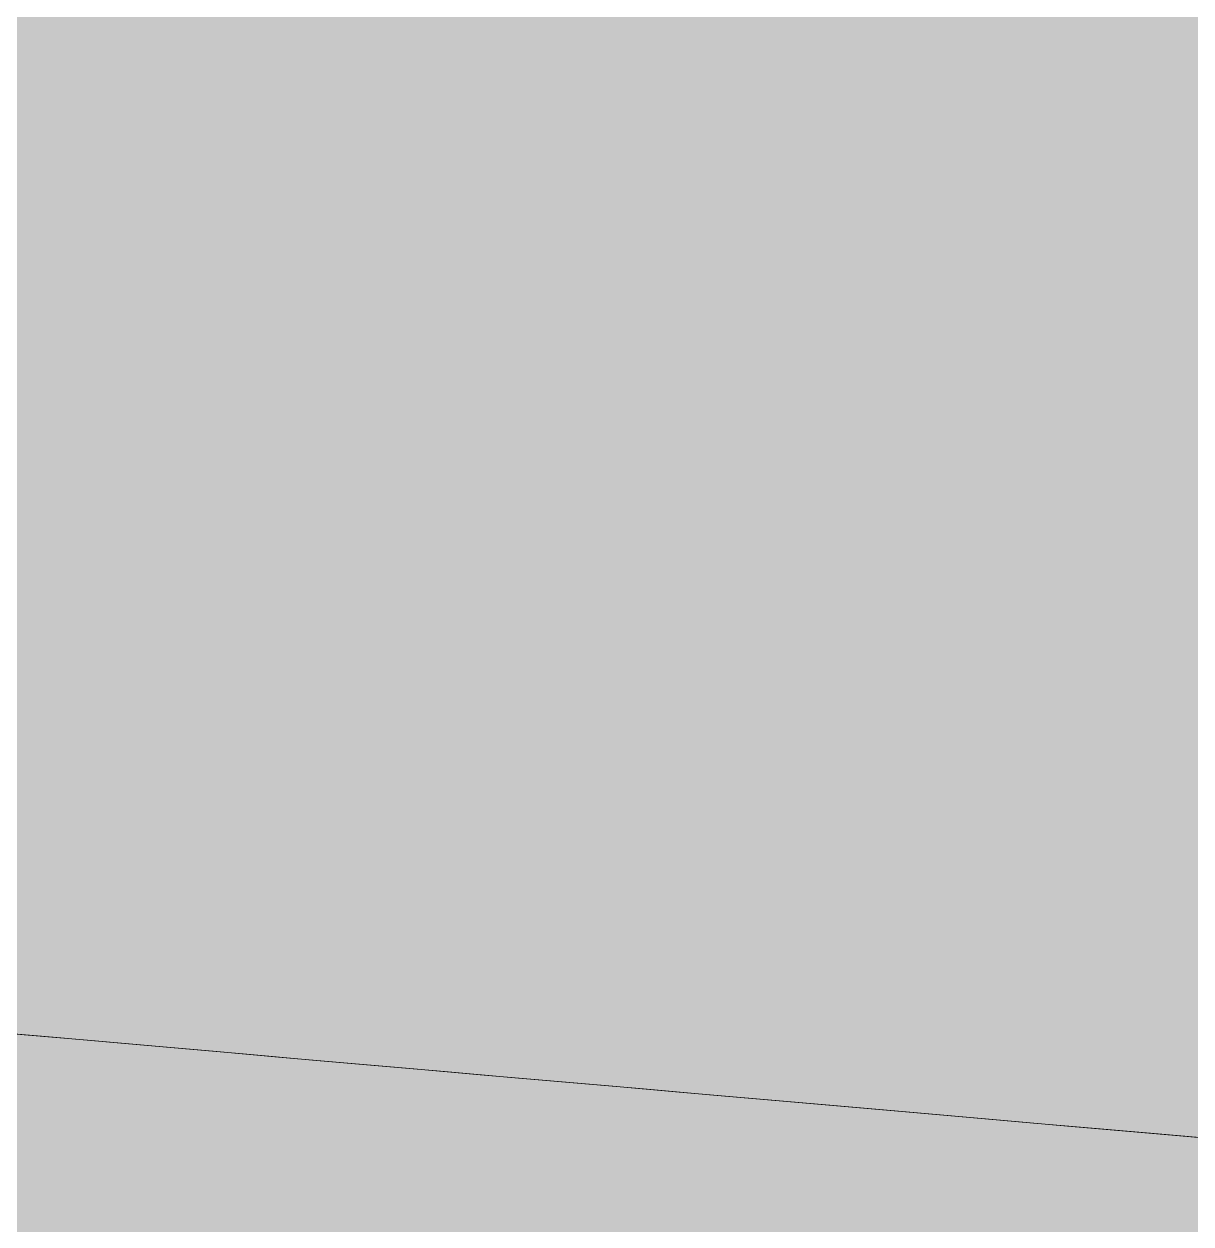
# Model space of a CAD drawing. Header units: millimetres. Extents: x 632 to 546626, y -3890 to 22200.
# Drawn here: x 389717.679 to 389721.179, y 16892.48 to 16896.079 of the extents above; entities that cross this region are included whole.
import ezdxf

# ---------------------------------------------------------------- set-up
doc = ezdxf.new("R2010")
doc.units = ezdxf.units.MM
doc.layers.add('A-270-M_ROOF', color=132, linetype='Continuous', lineweight=13)
doc.layers.add('A-770-ME_FFE_SA', color=91, linetype='Continuous', lineweight=13)

# ---------------------------------------------------------------- blocks, each defined once
blk = doc.blocks.new('Static Line_Sayfa_Metal Deck_Pan Mount - Up to 15 _ pitch - Max 2 Users-1845519-S6_501-SECTION A6')
at = {"layer": 'A-770-ME_FFE_SA', "lineweight": 5, "transparency": 33554432}
for points in [[(4567736.1194, 16883.1307), (4567740.3464, 16931.4452), (4567541.1074, 16948.8763), (4567536.8805, 16900.5619), (4567715.6604, 16884.9207)], [(4567736.1194, 16883.1307), (4567740.3464, 16931.4452), (4567541.1074, 16948.8763), (4567536.8805, 16900.5619), (4567715.6604, 16884.9207)], [(4567736.1194, 16883.1307), (4567740.3464, 16931.4452), (4567541.1074, 16948.8763), (4567536.8805, 16900.5619), (4567715.6604, 16884.9207)], [(4567736.1194, 16883.1307), (4567740.3464, 16931.4452), (4567541.1074, 16948.8763), (4567536.8805, 16900.5619), (4567715.6604, 16884.9207)], [(4567736.1194, 16883.1307), (4567740.3464, 16931.4452), (4567541.1074, 16948.8763), (4567536.8805, 16900.5619), (4567715.6604, 16884.9207)], [(4567736.1194, 16883.1307), (4567740.3464, 16931.4452), (4567541.1074, 16948.8763), (4567536.8805, 16900.5619), (4567715.6604, 16884.9207)], [(4567736.1194, 16883.1307), (4567740.3464, 16931.4452), (4567541.1074, 16948.8763), (4567536.8805, 16900.5619), (4567715.6604, 16884.9207)], [(4567736.1194, 16883.1307), (4567740.3464, 16931.4452), (4567541.1074, 16948.8763), (4567536.8805, 16900.5619), (4567715.6604, 16884.9207)], [(4567736.1194, 16883.1307), (4567740.3464, 16931.4452), (4567541.1075, 16948.8763), (4567536.8805, 16900.5619), (4567715.6604, 16884.9207)], [(4567736.1194, 16883.1307), (4567740.3464, 16931.4452), (4567541.1074, 16948.8763), (4567536.8805, 16900.5619), (4567715.6604, 16884.9207)], [(4567735.9451, 16881.1383), (4567740.1721, 16929.4528), (4567540.9331, 16946.8839), (4567536.7062, 16898.5695), (4567715.6604, 16882.913)], [(4567735.9451, 16881.1383), (4567740.1721, 16929.4528), (4567540.9331, 16946.8839), (4567536.7062, 16898.5695), (4567715.6604, 16882.913)], [(4567735.9451, 16881.1383), (4567740.1721, 16929.4528), (4567540.9331, 16946.8839), (4567536.7062, 16898.5695), (4567715.6604, 16882.913)], [(4567735.9451, 16881.1383), (4567740.1721, 16929.4528), (4567540.9331, 16946.8839), (4567536.7062, 16898.5695), (4567715.6604, 16882.913)], [(4567735.9451, 16881.1383), (4567740.1721, 16929.4528), (4567540.9331, 16946.8839), (4567536.7062, 16898.5695), (4567715.6604, 16882.913)], [(4567735.9451, 16881.1383), (4567740.1721, 16929.4528), (4567540.9331, 16946.8839), (4567536.7062, 16898.5695), (4567715.6604, 16882.913)], [(4567735.9451, 16881.1383), (4567740.1721, 16929.4528), (4567540.9331, 16946.8839), (4567536.7062, 16898.5695), (4567715.6604, 16882.913)], [(4567735.9451, 16881.1383), (4567740.1721, 16929.4528), (4567540.9331, 16946.8839), (4567536.7062, 16898.5695), (4567715.6604, 16882.913)], [(4567735.9451, 16881.1383), (4567740.1721, 16929.4528), (4567540.9331, 16946.8839), (4567536.7062, 16898.5695), (4567715.6604, 16882.913)], [(4567735.9451, 16881.1383), (4567740.1721, 16929.4528), (4567540.9331, 16946.8839), (4567536.7062, 16898.5695), (4567715.6604, 16882.913)]]:
    blk.add_hatch(color=256, dxfattribs=at).paths.add_polyline_path(points)
at = {"layer": 'A-770-ME_FFE_SA', "lineweight": 5}
for p, q in [((4567675.2328, 16893.0476), (4567675.0445, 16893.064)), ((4567675.1308, 16893.0565), (4567675.3202, 16893.0399)), ((4567675.1308, 16893.0565), (4567675.3202, 16893.0399)), ((4567675.1308, 16893.0565), (4567675.3202, 16893.0399)), ((4567675.1308, 16893.0565), (4567675.3202, 16893.0399)), ((4567675.1308, 16893.0565), (4567675.3202, 16893.0399)), ((4567675.1308, 16893.0565), (4567675.3202, 16893.0399)), ((4567675.1308, 16893.0565), (4567675.3202, 16893.0399)), ((4567675.1308, 16893.0565), (4567675.3202, 16893.0399)), ((4567675.1308, 16893.0565), (4567675.3202, 16893.0399)), ((4567675.1308, 16893.0565), (4567675.3202, 16893.0399)), ((4567675.1308, 16893.0565), (4567675.3202, 16893.0399)), ((4567675.1308, 16893.0565), (4567675.3202, 16893.0399)), ((4567675.4234, 16893.0309), (4567675.2328, 16893.0476)), ((4567675.4234, 16893.0309), (4567675.2328, 16893.0476)), ((4567675.4234, 16893.0309), (4567675.2328, 16893.0476)), ((4567675.4234, 16893.0309), (4567675.2328, 16893.0476)), ((4567675.4234, 16893.0309), (4567675.2328, 16893.0476)), ((4567675.4234, 16893.0309), (4567675.2328, 16893.0476)), ((4567675.4234, 16893.0309), (4567675.2328, 16893.0476)), ((4567675.4234, 16893.0309), (4567675.2328, 16893.0476)), ((4567675.4234, 16893.0309), (4567675.2328, 16893.0476)), ((4567675.4234, 16893.0309), (4567675.2328, 16893.0476)), ((4567675.4234, 16893.0309), (4567675.2328, 16893.0476)), ((4567675.4235, 16893.0309), (4567675.2328, 16893.0476)), ((4567675.4234, 16893.0309), (4567675.2328, 16893.0476)), ((4567675.3202, 16893.0399), (4567675.5119, 16893.0231)), ((4567675.3202, 16893.0399), (4567675.5119, 16893.0231)), ((4567675.3202, 16893.0399), (4567675.5119, 16893.0231)), ((4567675.3202, 16893.0399), (4567675.5119, 16893.0231)), ((4567675.3202, 16893.0399), (4567675.5119, 16893.0231)), ((4567675.3202, 16893.0399), (4567675.5119, 16893.0231)), ((4567675.3202, 16893.0399), (4567675.5119, 16893.0231)), ((4567675.3202, 16893.0399), (4567675.5119, 16893.0231)), ((4567675.3202, 16893.0399), (4567675.5119, 16893.0231)), ((4567675.3202, 16893.0399), (4567675.5119, 16893.0231)), ((4567675.3202, 16893.0399), (4567675.5119, 16893.0231)), ((4567675.3202, 16893.0399), (4567675.5119, 16893.0231)), ((4567675.6162, 16893.014), (4567675.4234, 16893.0309)), ((4567675.6162, 16893.014), (4567675.4234, 16893.0309)), ((4567675.6162, 16893.014), (4567675.4234, 16893.0309)), ((4567675.6162, 16893.014), (4567675.4234, 16893.0309)), ((4567675.6162, 16893.014), (4567675.4234, 16893.0309)), ((4567675.6162, 16893.014), (4567675.4234, 16893.0309)), ((4567675.6162, 16893.014), (4567675.4234, 16893.0309)), ((4567675.6162, 16893.014), (4567675.4234, 16893.0309)), ((4567675.6162, 16893.014), (4567675.4234, 16893.0309)), ((4567675.6162, 16893.014), (4567675.4234, 16893.0309)), ((4567675.6162, 16893.014), (4567675.4234, 16893.0309)), ((4567675.6162, 16893.014), (4567675.4234, 16893.0309)), ((4567675.6162, 16893.014), (4567675.4235, 16893.0309)), ((4567675.5119, 16893.0231), (4567675.7056, 16893.0062)), ((4567675.5119, 16893.0231), (4567675.7056, 16893.0062)), ((4567675.5119, 16893.0231), (4567675.7056, 16893.0062)), ((4567675.5119, 16893.0231), (4567675.7056, 16893.0062)), ((4567675.5119, 16893.0231), (4567675.7056, 16893.0062)), ((4567675.5119, 16893.0231), (4567675.7056, 16893.0062)), ((4567675.5119, 16893.0231), (4567675.7056, 16893.0062)), ((4567675.5119, 16893.0231), (4567675.7056, 16893.0062)), ((4567675.5119, 16893.0231), (4567675.7056, 16893.0062)), ((4567675.5119, 16893.0231), (4567675.7056, 16893.0062)), ((4567675.5119, 16893.0231), (4567675.7056, 16893.0062)), ((4567675.5119, 16893.0231), (4567675.7056, 16893.0062)), ((4567675.8108, 16892.997), (4567675.6162, 16893.014)), ((4567675.8108, 16892.997), (4567675.6162, 16893.014)), ((4567675.8108, 16892.997), (4567675.6162, 16893.014)), ((4567675.8108, 16892.997), (4567675.6162, 16893.014)), ((4567675.8108, 16892.997), (4567675.6162, 16893.014)), ((4567675.8108, 16892.997), (4567675.6162, 16893.014)), ((4567675.8108, 16892.997), (4567675.6162, 16893.014)), ((4567675.8108, 16892.997), (4567675.6162, 16893.014)), ((4567675.8108, 16892.997), (4567675.6162, 16893.014)), ((4567675.8108, 16892.997), (4567675.6162, 16893.014)), ((4567675.8108, 16892.997), (4567675.6162, 16893.014)), ((4567675.8108, 16892.997), (4567675.6162, 16893.014)), ((4567675.8108, 16892.997), (4567675.6162, 16893.014)), ((4567675.7056, 16893.0062), (4567675.9009, 16892.9891)), ((4567675.7056, 16893.0062), (4567675.9009, 16892.9891)), ((4567675.7056, 16893.0062), (4567675.9009, 16892.9891)), ((4567675.7056, 16893.0062), (4567675.9009, 16892.9891)), ((4567675.7056, 16893.0062), (4567675.9009, 16892.9891)), ((4567675.7056, 16893.0062), (4567675.9009, 16892.9891)), ((4567675.7056, 16893.0062), (4567675.9009, 16892.9891)), ((4567675.7056, 16893.0062), (4567675.9009, 16892.9891)), ((4567675.7056, 16893.0062), (4567675.9009, 16892.9891)), ((4567675.7056, 16893.0062), (4567675.9009, 16892.9891)), ((4567675.7056, 16893.0062), (4567675.9009, 16892.9891)), ((4567675.7056, 16893.0062), (4567675.9009, 16892.9891)), ((4567676.0069, 16892.9798), (4567675.8108, 16892.997)), ((4567676.0069, 16892.9798), (4567675.8108, 16892.997)), ((4567676.0069, 16892.9798), (4567675.8108, 16892.997)), ((4567676.0069, 16892.9798), (4567675.8108, 16892.997)), ((4567676.0069, 16892.9798), (4567675.8108, 16892.997)), ((4567676.0069, 16892.9798), (4567675.8108, 16892.997)), ((4567676.0069, 16892.9798), (4567675.8108, 16892.997)), ((4567676.0069, 16892.9798), (4567675.8108, 16892.997)), ((4567676.0069, 16892.9798), (4567675.8108, 16892.997)), ((4567676.0069, 16892.9798), (4567675.8108, 16892.997)), ((4567676.0069, 16892.9798), (4567675.8108, 16892.997)), ((4567676.0069, 16892.9798), (4567675.8108, 16892.997)), ((4567676.0069, 16892.9798), (4567675.8108, 16892.997)), ((4567675.9009, 16892.9891), (4567676.0976, 16892.9719)), ((4567675.9009, 16892.9891), (4567676.0976, 16892.9719)), ((4567675.9009, 16892.9891), (4567676.0976, 16892.9719)), ((4567675.9009, 16892.9891), (4567676.0976, 16892.9719)), ((4567675.9009, 16892.9891), (4567676.0976, 16892.9719)), ((4567675.9009, 16892.9891), (4567676.0976, 16892.9719)), ((4567675.9009, 16892.9891), (4567676.0976, 16892.9719)), ((4567675.9009, 16892.9891), (4567676.0976, 16892.9719)), ((4567675.9009, 16892.9891), (4567676.0976, 16892.9719)), ((4567675.9009, 16892.9891), (4567676.0976, 16892.9719)), ((4567675.9009, 16892.9891), (4567676.0976, 16892.9719)), ((4567675.9009, 16892.9891), (4567676.0976, 16892.9719)), ((4567676.2042, 16892.9626), (4567676.0069, 16892.9798)), ((4567676.2042, 16892.9626), (4567676.0069, 16892.9798)), ((4567676.2042, 16892.9626), (4567676.0069, 16892.9798)), ((4567676.2042, 16892.9626), (4567676.0069, 16892.9798)), ((4567676.2042, 16892.9626), (4567676.0069, 16892.9798)), ((4567676.2042, 16892.9626), (4567676.0069, 16892.9798)), ((4567676.2042, 16892.9626), (4567676.0069, 16892.9798)), ((4567676.2042, 16892.9626), (4567676.0069, 16892.9798)), ((4567676.2042, 16892.9626), (4567676.0069, 16892.9798)), ((4567676.2042, 16892.9626), (4567676.0069, 16892.9798)), ((4567676.2042, 16892.9626), (4567676.0069, 16892.9798)), ((4567676.2042, 16892.9626), (4567676.0069, 16892.9798)), ((4567676.2042, 16892.9626), (4567676.0069, 16892.9798)), ((4567676.0976, 16892.9719), (4567676.2953, 16892.9546)), ((4567676.0976, 16892.9719), (4567676.2953, 16892.9546)), ((4567676.0976, 16892.9719), (4567676.2953, 16892.9546)), ((4567676.0976, 16892.9719), (4567676.2953, 16892.9546)), ((4567676.0976, 16892.9719), (4567676.2953, 16892.9546)), ((4567676.0976, 16892.9719), (4567676.2953, 16892.9546)), ((4567676.0976, 16892.9719), (4567676.2953, 16892.9546)), ((4567676.0976, 16892.9719), (4567676.2953, 16892.9546)), ((4567676.0976, 16892.9719), (4567676.2953, 16892.9546)), ((4567676.0976, 16892.9719), (4567676.2953, 16892.9546)), ((4567676.0976, 16892.9719), (4567676.2953, 16892.9546)), ((4567676.0976, 16892.9719), (4567676.2953, 16892.9546)), ((4567676.4023, 16892.9452), (4567676.2042, 16892.9626)), ((4567676.4023, 16892.9452), (4567676.2042, 16892.9626)), ((4567676.4023, 16892.9452), (4567676.2042, 16892.9626)), ((4567676.4023, 16892.9452), (4567676.2042, 16892.9626)), ((4567676.4023, 16892.9452), (4567676.2042, 16892.9626)), ((4567676.4023, 16892.9452), (4567676.2042, 16892.9626)), ((4567676.4023, 16892.9452), (4567676.2042, 16892.9626)), ((4567676.4023, 16892.9452), (4567676.2042, 16892.9626)), ((4567676.4023, 16892.9452), (4567676.2042, 16892.9626)), ((4567676.4023, 16892.9452), (4567676.2042, 16892.9626)), ((4567676.4023, 16892.9452), (4567676.2042, 16892.9626)), ((4567676.4023, 16892.9452), (4567676.2042, 16892.9626)), ((4567676.4023, 16892.9452), (4567676.2042, 16892.9626)), ((4567676.2953, 16892.9546), (4567676.4937, 16892.9372)), ((4567676.2953, 16892.9546), (4567676.4937, 16892.9372)), ((4567676.2953, 16892.9546), (4567676.4937, 16892.9372)), ((4567676.2953, 16892.9546), (4567676.4937, 16892.9372)), ((4567676.2953, 16892.9546), (4567676.4937, 16892.9372)), ((4567676.2953, 16892.9546), (4567676.4937, 16892.9372)), ((4567676.2953, 16892.9546), (4567676.4937, 16892.9372)), ((4567676.2953, 16892.9546), (4567676.4937, 16892.9372)), ((4567676.2953, 16892.9546), (4567676.4937, 16892.9372)), ((4567676.2953, 16892.9546), (4567676.4937, 16892.9372)), ((4567676.2953, 16892.9546), (4567676.4937, 16892.9372)), ((4567676.2953, 16892.9546), (4567676.4937, 16892.9372)), ((4567676.601, 16892.9279), (4567676.4023, 16892.9452)), ((4567676.601, 16892.9279), (4567676.4023, 16892.9452)), ((4567676.601, 16892.9279), (4567676.4023, 16892.9452)), ((4567676.601, 16892.9279), (4567676.4023, 16892.9452)), ((4567676.601, 16892.9279), (4567676.4023, 16892.9452)), ((4567676.601, 16892.9279), (4567676.4023, 16892.9452)), ((4567676.601, 16892.9279), (4567676.4023, 16892.9452)), ((4567676.601, 16892.9279), (4567676.4023, 16892.9452)), ((4567676.601, 16892.9279), (4567676.4023, 16892.9452)), ((4567676.601, 16892.9279), (4567676.4023, 16892.9452)), ((4567676.601, 16892.9279), (4567676.4023, 16892.9452)), ((4567676.601, 16892.9279), (4567676.4023, 16892.9452)), ((4567676.601, 16892.9279), (4567676.4023, 16892.9452)), ((4567676.4937, 16892.9372), (4567676.6926, 16892.9199)), ((4567676.4937, 16892.9372), (4567676.6926, 16892.9199)), ((4567676.4937, 16892.9372), (4567676.6926, 16892.9199)), ((4567676.4937, 16892.9372), (4567676.6926, 16892.9199)), ((4567676.4937, 16892.9372), (4567676.6926, 16892.9199)), ((4567676.4937, 16892.9372), (4567676.6926, 16892.9199)), ((4567676.4937, 16892.9372), (4567676.6926, 16892.9199)), ((4567676.4937, 16892.9372), (4567676.6926, 16892.9199)), ((4567676.4937, 16892.9372), (4567676.6926, 16892.9199)), ((4567676.4937, 16892.9372), (4567676.6926, 16892.9199)), ((4567676.4937, 16892.9372), (4567676.6926, 16892.9199)), ((4567676.4937, 16892.9372), (4567676.6926, 16892.9199)), ((4567676.8, 16892.9105), (4567676.601, 16892.9279)), ((4567676.8, 16892.9105), (4567676.601, 16892.9279)), ((4567676.8, 16892.9105), (4567676.601, 16892.9279)), ((4567676.8, 16892.9105), (4567676.601, 16892.9279)), ((4567676.8, 16892.9105), (4567676.601, 16892.9279)), ((4567676.8, 16892.9105), (4567676.601, 16892.9279)), ((4567676.8, 16892.9105), (4567676.601, 16892.9279)), ((4567676.8, 16892.9105), (4567676.601, 16892.9279)), ((4567676.8, 16892.9105), (4567676.601, 16892.9279)), ((4567676.8, 16892.9105), (4567676.601, 16892.9279)), ((4567676.8, 16892.9105), (4567676.601, 16892.9279)), ((4567676.8, 16892.9105), (4567676.601, 16892.9279)), ((4567676.8, 16892.9105), (4567676.601, 16892.9279)), ((4567676.6926, 16892.9199), (4567676.8915, 16892.9024)), ((4567676.6926, 16892.9199), (4567676.8915, 16892.9024)), ((4567676.6926, 16892.9199), (4567676.8915, 16892.9024)), ((4567676.6926, 16892.9199), (4567676.8915, 16892.9024)), ((4567676.6926, 16892.9199), (4567676.8915, 16892.9024)), ((4567676.6926, 16892.9199), (4567676.8915, 16892.9024)), ((4567676.6926, 16892.9199), (4567676.8915, 16892.9024)), ((4567676.6926, 16892.9199), (4567676.8915, 16892.9024)), ((4567676.6926, 16892.9199), (4567676.8915, 16892.9024)), ((4567676.6926, 16892.9199), (4567676.8915, 16892.9024)), ((4567676.6926, 16892.9199), (4567676.8915, 16892.9024)), ((4567676.6926, 16892.9199), (4567676.8915, 16892.9024)), ((4567676.9988, 16892.8931), (4567676.8, 16892.9105)), ((4567676.9988, 16892.8931), (4567676.8, 16892.9105)), ((4567676.9988, 16892.8931), (4567676.8, 16892.9105)), ((4567676.9988, 16892.8931), (4567676.8, 16892.9105)), ((4567676.9988, 16892.8931), (4567676.8, 16892.9105)), ((4567676.9988, 16892.8931), (4567676.8, 16892.9105)), ((4567676.9988, 16892.8931), (4567676.8, 16892.9105)), ((4567676.9988, 16892.8931), (4567676.8, 16892.9105)), ((4567676.9988, 16892.8931), (4567676.8, 16892.9105)), ((4567676.9988, 16892.8931), (4567676.8, 16892.9105)), ((4567676.9988, 16892.8931), (4567676.8, 16892.9105)), ((4567676.9988, 16892.8931), (4567676.8, 16892.9105)), ((4567676.9988, 16892.8931), (4567676.8, 16892.9105)), ((4567676.8915, 16892.9024), (4567677.0902, 16892.8851)), ((4567676.8915, 16892.9024), (4567677.0902, 16892.8851)), ((4567676.8915, 16892.9024), (4567677.0902, 16892.8851)), ((4567676.8915, 16892.9024), (4567677.0902, 16892.8851)), ((4567676.8915, 16892.9024), (4567677.0902, 16892.8851)), ((4567676.8915, 16892.9024), (4567677.0902, 16892.8851)), ((4567676.8915, 16892.9024), (4567677.0902, 16892.8851)), ((4567676.8915, 16892.9024), (4567677.0902, 16892.8851)), ((4567676.8915, 16892.9024), (4567677.0902, 16892.8851)), ((4567676.8915, 16892.9024), (4567677.0902, 16892.8851)), ((4567676.8915, 16892.9024), (4567677.0902, 16892.8851)), ((4567676.8915, 16892.9024), (4567677.0902, 16892.8851)), ((4567677.1972, 16892.8757), (4567676.9988, 16892.8931)), ((4567677.1972, 16892.8757), (4567676.9988, 16892.8931)), ((4567677.1972, 16892.8757), (4567676.9988, 16892.8931)), ((4567677.1972, 16892.8757), (4567676.9988, 16892.8931)), ((4567677.1972, 16892.8757), (4567676.9988, 16892.8931)), ((4567677.1972, 16892.8757), (4567676.9988, 16892.8931)), ((4567677.1972, 16892.8757), (4567676.9988, 16892.8931)), ((4567677.1972, 16892.8757), (4567676.9988, 16892.8931)), ((4567677.1972, 16892.8757), (4567676.9988, 16892.8931)), ((4567677.1972, 16892.8757), (4567676.9988, 16892.8931)), ((4567677.1972, 16892.8757), (4567676.9988, 16892.8931)), ((4567677.1972, 16892.8757), (4567676.9988, 16892.8931)), ((4567677.1972, 16892.8757), (4567676.9988, 16892.8931)), ((4567677.0902, 16892.8851), (4567677.2883, 16892.8677)), ((4567677.0902, 16892.8851), (4567677.2883, 16892.8677)), ((4567677.0902, 16892.8851), (4567677.2883, 16892.8677)), ((4567677.0902, 16892.8851), (4567677.2883, 16892.8677)), ((4567677.0902, 16892.8851), (4567677.2883, 16892.8677)), ((4567677.0902, 16892.8851), (4567677.2883, 16892.8677)), ((4567677.0902, 16892.8851), (4567677.2883, 16892.8677)), ((4567677.0902, 16892.8851), (4567677.2883, 16892.8677)), ((4567677.0902, 16892.8851), (4567677.2883, 16892.8677)), ((4567677.0902, 16892.8851), (4567677.2883, 16892.8677)), ((4567677.0902, 16892.8851), (4567677.2883, 16892.8677)), ((4567677.0902, 16892.8851), (4567677.2883, 16892.8677)), ((4567677.3949, 16892.8584), (4567677.1972, 16892.8757)), ((4567677.3949, 16892.8584), (4567677.1972, 16892.8757)), ((4567677.3949, 16892.8584), (4567677.1972, 16892.8757)), ((4567677.3949, 16892.8584), (4567677.1972, 16892.8757)), ((4567677.3949, 16892.8584), (4567677.1972, 16892.8757)), ((4567677.3949, 16892.8584), (4567677.1972, 16892.8757)), ((4567677.3949, 16892.8584), (4567677.1972, 16892.8757)), ((4567677.3949, 16892.8584), (4567677.1972, 16892.8757)), ((4567677.3949, 16892.8584), (4567677.1972, 16892.8757)), ((4567677.3949, 16892.8584), (4567677.1972, 16892.8757)), ((4567677.3949, 16892.8584), (4567677.1972, 16892.8757)), ((4567677.3949, 16892.8584), (4567677.1972, 16892.8757)), ((4567677.3949, 16892.8584), (4567677.1972, 16892.8757)), ((4567677.2883, 16892.8677), (4567677.4856, 16892.8505)), ((4567677.2883, 16892.8677), (4567677.4856, 16892.8505)), ((4567677.2883, 16892.8677), (4567677.4856, 16892.8505)), ((4567677.2883, 16892.8677), (4567677.4856, 16892.8505)), ((4567677.2883, 16892.8677), (4567677.4856, 16892.8505)), ((4567677.2883, 16892.8677), (4567677.4856, 16892.8505)), ((4567677.2883, 16892.8677), (4567677.4856, 16892.8505)), ((4567677.2883, 16892.8677), (4567677.4856, 16892.8505)), ((4567677.2883, 16892.8677), (4567677.4856, 16892.8505)), ((4567677.2883, 16892.8677), (4567677.4856, 16892.8505)), ((4567677.2883, 16892.8677), (4567677.4856, 16892.8505)), ((4567677.2883, 16892.8677), (4567677.4856, 16892.8505)), ((4567677.5916, 16892.8412), (4567677.3949, 16892.8584)), ((4567677.5916, 16892.8412), (4567677.3949, 16892.8584)), ((4567677.5916, 16892.8412), (4567677.3949, 16892.8584)), ((4567677.5916, 16892.8412), (4567677.3949, 16892.8584)), ((4567677.5916, 16892.8412), (4567677.3949, 16892.8584)), ((4567677.5916, 16892.8412), (4567677.3949, 16892.8584)), ((4567677.5916, 16892.8412), (4567677.3949, 16892.8584)), ((4567677.5916, 16892.8412), (4567677.3949, 16892.8584)), ((4567677.5916, 16892.8412), (4567677.3949, 16892.8584)), ((4567677.5916, 16892.8412), (4567677.3949, 16892.8584)), ((4567677.5916, 16892.8412), (4567677.3949, 16892.8584)), ((4567677.5916, 16892.8412), (4567677.3949, 16892.8584)), ((4567677.5916, 16892.8412), (4567677.3949, 16892.8584)), ((4567677.4856, 16892.8505), (4567677.6817, 16892.8333)), ((4567677.4856, 16892.8505), (4567677.6817, 16892.8333)), ((4567677.4856, 16892.8505), (4567677.6817, 16892.8333)), ((4567677.4856, 16892.8505), (4567677.6817, 16892.8333)), ((4567677.4856, 16892.8505), (4567677.6817, 16892.8333)), ((4567677.4856, 16892.8505), (4567677.6817, 16892.8333)), ((4567677.4856, 16892.8505), (4567677.6817, 16892.8333)), ((4567677.4856, 16892.8505), (4567677.6817, 16892.8333)), ((4567677.4856, 16892.8505), (4567677.6817, 16892.8333)), ((4567677.4856, 16892.8505), (4567677.6817, 16892.8333)), ((4567677.4856, 16892.8505), (4567677.6817, 16892.8333)), ((4567677.4856, 16892.8505), (4567677.6817, 16892.8333)), ((4567677.7869, 16892.8241), (4567677.5916, 16892.8412)), ((4567677.7869, 16892.8241), (4567677.5916, 16892.8412)), ((4567677.7869, 16892.8241), (4567677.5916, 16892.8412)), ((4567677.7869, 16892.8241), (4567677.5916, 16892.8412)), ((4567677.7869, 16892.8241), (4567677.5916, 16892.8412)), ((4567677.7869, 16892.8241), (4567677.5916, 16892.8412)), ((4567677.7869, 16892.8241), (4567677.5916, 16892.8412)), ((4567677.7869, 16892.8241), (4567677.5916, 16892.8412)), ((4567677.7869, 16892.8241), (4567677.5916, 16892.8412)), ((4567677.7869, 16892.8241), (4567677.5916, 16892.8412)), ((4567677.7869, 16892.8241), (4567677.5916, 16892.8412)), ((4567677.7869, 16892.8241), (4567677.5916, 16892.8412)), ((4567677.7869, 16892.8241), (4567677.5916, 16892.8412)), ((4567677.6817, 16892.8333), (4567677.8763, 16892.8163)), ((4567677.6817, 16892.8333), (4567677.8763, 16892.8163)), ((4567677.6817, 16892.8333), (4567677.8763, 16892.8163)), ((4567677.6817, 16892.8333), (4567677.8763, 16892.8163)), ((4567677.6817, 16892.8333), (4567677.8763, 16892.8163)), ((4567677.6817, 16892.8333), (4567677.8763, 16892.8163)), ((4567677.6817, 16892.8333), (4567677.8763, 16892.8163)), ((4567677.6817, 16892.8333), (4567677.8763, 16892.8163)), ((4567677.6817, 16892.8333), (4567677.8763, 16892.8163)), ((4567677.6817, 16892.8333), (4567677.8763, 16892.8163)), ((4567677.6817, 16892.8333), (4567677.8763, 16892.8163)), ((4567677.6817, 16892.8333), (4567677.8763, 16892.8163)), ((4567677.9806, 16892.8072), (4567677.7869, 16892.8241)), ((4567677.9806, 16892.8072), (4567677.7869, 16892.8241)), ((4567677.9806, 16892.8072), (4567677.7869, 16892.8241)), ((4567677.9806, 16892.8072), (4567677.7869, 16892.8241)), ((4567677.9806, 16892.8072), (4567677.7869, 16892.8241)), ((4567677.9806, 16892.8072), (4567677.7869, 16892.8241)), ((4567677.9806, 16892.8072), (4567677.7869, 16892.8241)), ((4567677.9806, 16892.8072), (4567677.7869, 16892.8241)), ((4567677.9806, 16892.8072), (4567677.7869, 16892.8241)), ((4567677.9806, 16892.8072), (4567677.7869, 16892.8241)), ((4567677.9806, 16892.8072), (4567677.7869, 16892.8241)), ((4567677.9806, 16892.8072), (4567677.7869, 16892.8241)), ((4567677.9806, 16892.8072), (4567677.7869, 16892.8241)), ((4567677.8763, 16892.8163), (4567678.0691, 16892.7994)), ((4567677.8763, 16892.8163), (4567678.0691, 16892.7994)), ((4567677.8763, 16892.8163), (4567678.0691, 16892.7994)), ((4567677.8763, 16892.8163), (4567678.0691, 16892.7994)), ((4567677.8763, 16892.8163), (4567678.0691, 16892.7994)), ((4567677.8763, 16892.8163), (4567678.0691, 16892.7994)), ((4567677.8763, 16892.8163), (4567678.0691, 16892.7994)), ((4567677.8763, 16892.8163), (4567678.0691, 16892.7994)), ((4567677.8763, 16892.8163), (4567678.0691, 16892.7994)), ((4567677.8763, 16892.8163), (4567678.0691, 16892.7994)), ((4567677.8763, 16892.8163), (4567678.0691, 16892.7994)), ((4567677.8763, 16892.8163), (4567678.0691, 16892.7994)), ((4567678.1723, 16892.7904), (4567677.9806, 16892.8072)), ((4567678.1723, 16892.7904), (4567677.9806, 16892.8072)), ((4567678.1723, 16892.7904), (4567677.9806, 16892.8072)), ((4567678.1723, 16892.7904), (4567677.9806, 16892.8072)), ((4567678.1723, 16892.7904), (4567677.9806, 16892.8072)), ((4567678.1723, 16892.7904), (4567677.9806, 16892.8072)), ((4567678.1723, 16892.7904), (4567677.9806, 16892.8072)), ((4567678.1723, 16892.7904), (4567677.9806, 16892.8072)), ((4567678.1723, 16892.7904), (4567677.9806, 16892.8072)), ((4567678.1723, 16892.7904), (4567677.9806, 16892.8072)), ((4567678.1723, 16892.7904), (4567677.9806, 16892.8072)), ((4567678.1723, 16892.7904), (4567677.9806, 16892.8072)), ((4567678.1723, 16892.7904), (4567677.9806, 16892.8072)), ((4567678.0691, 16892.7994), (4567678.2597, 16892.7827)), ((4567678.0691, 16892.7994), (4567678.2597, 16892.7827)), ((4567678.0691, 16892.7994), (4567678.2597, 16892.7827)), ((4567678.0691, 16892.7994), (4567678.2597, 16892.7827)), ((4567678.0691, 16892.7994), (4567678.2597, 16892.7827)), ((4567678.0691, 16892.7994), (4567678.2597, 16892.7827)), ((4567678.0691, 16892.7994), (4567678.2597, 16892.7827)), ((4567678.0691, 16892.7994), (4567678.2597, 16892.7827)), ((4567678.0691, 16892.7994), (4567678.2597, 16892.7827)), ((4567678.0691, 16892.7994), (4567678.2597, 16892.7827)), ((4567678.0691, 16892.7994), (4567678.2597, 16892.7827)), ((4567678.0691, 16892.7994), (4567678.2597, 16892.7827)), ((4567678.3617, 16892.7738), (4567678.1723, 16892.7904)), ((4567678.3617, 16892.7738), (4567678.1723, 16892.7904)), ((4567678.3617, 16892.7738), (4567678.1723, 16892.7904)), ((4567678.3617, 16892.7738), (4567678.1723, 16892.7904)), ((4567678.3617, 16892.7738), (4567678.1723, 16892.7904)), ((4567678.3617, 16892.7738), (4567678.1723, 16892.7904)), ((4567678.3617, 16892.7738), (4567678.1723, 16892.7904)), ((4567678.3617, 16892.7738), (4567678.1723, 16892.7904)), ((4567678.3617, 16892.7738), (4567678.1723, 16892.7904)), ((4567678.3617, 16892.7738), (4567678.1723, 16892.7904)), ((4567678.3617, 16892.7738), (4567678.1723, 16892.7904)), ((4567678.3617, 16892.7738), (4567678.1723, 16892.7904)), ((4567678.3617, 16892.7738), (4567678.1723, 16892.7904)), ((4567678.2597, 16892.7827), (4567678.448, 16892.7663)), ((4567678.2597, 16892.7827), (4567678.448, 16892.7663)), ((4567678.2597, 16892.7827), (4567678.448, 16892.7663)), ((4567678.2597, 16892.7827), (4567678.448, 16892.7663)), ((4567678.2597, 16892.7827), (4567678.448, 16892.7663)), ((4567678.2597, 16892.7827), (4567678.448, 16892.7663)), ((4567678.2597, 16892.7827), (4567678.448, 16892.7663)), ((4567678.2597, 16892.7827), (4567678.448, 16892.7663)), ((4567678.2597, 16892.7827), (4567678.448, 16892.7663)), ((4567678.2597, 16892.7827), (4567678.448, 16892.7663)), ((4567678.2597, 16892.7827), (4567678.448, 16892.7663)), ((4567678.2597, 16892.7827), (4567678.448, 16892.7663)), ((4567678.5485, 16892.7575), (4567678.3617, 16892.7738)), ((4567678.5485, 16892.7575), (4567678.3617, 16892.7738)), ((4567678.5485, 16892.7575), (4567678.3617, 16892.7738)), ((4567678.5485, 16892.7575), (4567678.3617, 16892.7738)), ((4567678.5485, 16892.7575), (4567678.3617, 16892.7738)), ((4567678.5485, 16892.7575), (4567678.3617, 16892.7738)), ((4567678.5485, 16892.7575), (4567678.3617, 16892.7738)), ((4567678.5485, 16892.7575), (4567678.3617, 16892.7738)), ((4567678.5485, 16892.7575), (4567678.3617, 16892.7738)), ((4567678.5485, 16892.7575), (4567678.3617, 16892.7738)), ((4567678.5485, 16892.7575), (4567678.3617, 16892.7738)), ((4567678.5485, 16892.7575), (4567678.3617, 16892.7738)), ((4567678.5485, 16892.7575), (4567678.3617, 16892.7738)), ((4567678.448, 16892.7663), (4567678.6335, 16892.75)), ((4567678.448, 16892.7663), (4567678.6335, 16892.75)), ((4567678.448, 16892.7663), (4567678.6335, 16892.75)), ((4567678.448, 16892.7663), (4567678.6335, 16892.75)), ((4567678.448, 16892.7663), (4567678.6335, 16892.75)), ((4567678.448, 16892.7663), (4567678.6335, 16892.75)), ((4567678.448, 16892.7663), (4567678.6335, 16892.75)), ((4567678.448, 16892.7663), (4567678.6335, 16892.75)), ((4567678.448, 16892.7663), (4567678.6335, 16892.75)), ((4567678.448, 16892.7663), (4567678.6335, 16892.75)), ((4567678.448, 16892.7663), (4567678.6335, 16892.75)), ((4567678.448, 16892.7663), (4567678.6335, 16892.75)), ((4567678.7324, 16892.7414), (4567678.5485, 16892.7575)), ((4567678.7324, 16892.7414), (4567678.5485, 16892.7575)), ((4567678.7324, 16892.7414), (4567678.5485, 16892.7575)), ((4567678.7324, 16892.7414), (4567678.5485, 16892.7575)), ((4567678.7324, 16892.7414), (4567678.5485, 16892.7575)), ((4567678.7324, 16892.7414), (4567678.5485, 16892.7575)), ((4567678.7324, 16892.7414), (4567678.5485, 16892.7575)), ((4567678.7324, 16892.7414), (4567678.5485, 16892.7575)), ((4567678.7324, 16892.7414), (4567678.5485, 16892.7575)), ((4567678.7324, 16892.7414), (4567678.5485, 16892.7575)), ((4567678.7324, 16892.7414), (4567678.5485, 16892.7575)), ((4567678.7324, 16892.7414), (4567678.5485, 16892.7575)), ((4567678.7324, 16892.7414), (4567678.5485, 16892.7575)), ((4567678.6335, 16892.75), (4567678.816, 16892.7341)), ((4567678.6335, 16892.75), (4567678.816, 16892.7341)), ((4567678.6335, 16892.75), (4567678.816, 16892.7341)), ((4567678.6335, 16892.75), (4567678.816, 16892.7341)), ((4567678.6335, 16892.75), (4567678.816, 16892.7341)), ((4567678.6335, 16892.75), (4567678.816, 16892.7341)), ((4567678.6335, 16892.75), (4567678.816, 16892.7341)), ((4567678.6335, 16892.75), (4567678.816, 16892.7341)), ((4567678.6335, 16892.75), (4567678.816, 16892.7341)), ((4567678.6335, 16892.75), (4567678.816, 16892.7341)), ((4567678.6335, 16892.75), (4567678.816, 16892.7341)), ((4567678.6335, 16892.75), (4567678.816, 16892.7341)), ((4567678.9132, 16892.7256), (4567678.7324, 16892.7414))]:
    blk.add_line(p, q, dxfattribs=at)
at = {"layer": 'A-770-ME_FFE_SA', "lineweight": 5, "flags": 128}
for points in [[(4567678.7324, 16892.7414), (4567678.5485, 16892.7575), (4567678.3617, 16892.7738), (4567678.1723, 16892.7904), (4567677.9806, 16892.8072), (4567677.7869, 16892.8241), (4567677.5916, 16892.8412), (4567677.3949, 16892.8584), (4567677.1972, 16892.8757), (4567676.9988, 16892.8931), (4567676.8, 16892.9105), (4567676.601, 16892.9279), (4567676.4023, 16892.9452), (4567676.2042, 16892.9626), (4567676.0069, 16892.9798), (4567675.8108, 16892.997), (4567675.6162, 16893.014), (4567675.4234, 16893.0309), (4567675.2328, 16893.0476)], [(4567678.7324, 16892.7414), (4567678.5485, 16892.7575), (4567678.3617, 16892.7738), (4567678.1723, 16892.7904), (4567677.9806, 16892.8072), (4567677.7869, 16892.8241), (4567677.5916, 16892.8412), (4567677.3949, 16892.8584), (4567677.1972, 16892.8757), (4567676.9988, 16892.8931), (4567676.8, 16892.9105), (4567676.601, 16892.9279), (4567676.4023, 16892.9452), (4567676.2042, 16892.9626), (4567676.0069, 16892.9798), (4567675.8108, 16892.997), (4567675.6162, 16893.014), (4567675.4234, 16893.0309), (4567675.2328, 16893.0476)], [(4567678.7324, 16892.7414), (4567678.5485, 16892.7575), (4567678.3617, 16892.7738), (4567678.1723, 16892.7904), (4567677.9806, 16892.8072), (4567677.7869, 16892.8241), (4567677.5916, 16892.8412), (4567677.3949, 16892.8584), (4567677.1972, 16892.8757), (4567676.9988, 16892.8931), (4567676.8, 16892.9105), (4567676.601, 16892.9279), (4567676.4023, 16892.9452), (4567676.2042, 16892.9626), (4567676.0069, 16892.9798), (4567675.8108, 16892.997), (4567675.6162, 16893.014), (4567675.4234, 16893.0309), (4567675.2328, 16893.0476)], [(4567678.7324, 16892.7414), (4567678.5485, 16892.7575), (4567678.3617, 16892.7738), (4567678.1723, 16892.7904), (4567677.9806, 16892.8072), (4567677.7869, 16892.8241), (4567677.5916, 16892.8412), (4567677.3949, 16892.8584), (4567677.1972, 16892.8757), (4567676.9988, 16892.8931), (4567676.8, 16892.9105), (4567676.601, 16892.9279), (4567676.4023, 16892.9452), (4567676.2042, 16892.9626), (4567676.0069, 16892.9798), (4567675.8108, 16892.997), (4567675.6162, 16893.014), (4567675.4234, 16893.0309), (4567675.2328, 16893.0476)], [(4567678.7324, 16892.7414), (4567678.5485, 16892.7575), (4567678.3617, 16892.7738), (4567678.1723, 16892.7904), (4567677.9806, 16892.8072), (4567677.7869, 16892.8241), (4567677.5916, 16892.8412), (4567677.3949, 16892.8584), (4567677.1972, 16892.8757), (4567676.9988, 16892.8931), (4567676.8, 16892.9105), (4567676.601, 16892.9279), (4567676.4023, 16892.9452), (4567676.2042, 16892.9626), (4567676.0069, 16892.9798), (4567675.8108, 16892.997), (4567675.6162, 16893.014), (4567675.4234, 16893.0309), (4567675.2328, 16893.0476)], [(4567678.9132, 16892.7256), (4567678.7324, 16892.7414), (4567678.5485, 16892.7575), (4567678.3617, 16892.7738), (4567678.1723, 16892.7904), (4567677.9806, 16892.8072), (4567677.7869, 16892.8241), (4567677.5916, 16892.8412), (4567677.3949, 16892.8584), (4567677.1972, 16892.8757), (4567676.9988, 16892.8931), (4567676.8, 16892.9105), (4567676.601, 16892.9279), (4567676.4023, 16892.9452), (4567676.2042, 16892.9626), (4567676.0069, 16892.9798), (4567675.8108, 16892.997), (4567675.6162, 16893.014), (4567675.4234, 16893.0309), (4567675.2328, 16893.0476)], [(4567675.1308, 16893.0565), (4567675.3202, 16893.0399), (4567675.5119, 16893.0231), (4567675.7056, 16893.0062), (4567675.9009, 16892.9891), (4567676.0976, 16892.9719), (4567676.2953, 16892.9546), (4567676.4937, 16892.9372), (4567676.6926, 16892.9199), (4567676.8915, 16892.9024), (4567677.0902, 16892.8851), (4567677.2883, 16892.8677), (4567677.4856, 16892.8505), (4567677.6817, 16892.8333), (4567677.8763, 16892.8163), (4567678.0691, 16892.7994), (4567678.2597, 16892.7827), (4567678.448, 16892.7663), (4567678.6335, 16892.75), (4567678.816, 16892.7341)], [(4567675.1308, 16893.0565), (4567675.3202, 16893.0399), (4567675.5119, 16893.0231), (4567675.7056, 16893.0062), (4567675.9009, 16892.9891), (4567676.0976, 16892.9719), (4567676.2953, 16892.9546), (4567676.4937, 16892.9372), (4567676.6926, 16892.9199), (4567676.8915, 16892.9024), (4567677.0902, 16892.8851), (4567677.2883, 16892.8677), (4567677.4856, 16892.8505), (4567677.6817, 16892.8333), (4567677.8763, 16892.8163), (4567678.0691, 16892.7994), (4567678.2597, 16892.7827), (4567678.448, 16892.7663)], [(4567675.1308, 16893.0565), (4567675.3202, 16893.0399), (4567675.5119, 16893.0231), (4567675.7056, 16893.0062), (4567675.9009, 16892.9891), (4567676.0976, 16892.9719), (4567676.2953, 16892.9546), (4567676.4937, 16892.9372), (4567676.6926, 16892.9199), (4567676.8915, 16892.9024), (4567677.0902, 16892.8851), (4567677.2883, 16892.8677), (4567677.4856, 16892.8505), (4567677.6817, 16892.8333), (4567677.8763, 16892.8163), (4567678.0691, 16892.7994), (4567678.2597, 16892.7827), (4567678.448, 16892.7663), (4567678.6335, 16892.75), (4567678.816, 16892.7341)], [(4567675.1308, 16893.0565), (4567675.3202, 16893.0399), (4567675.5119, 16893.0231), (4567675.7056, 16893.0062), (4567675.9009, 16892.9891), (4567676.0976, 16892.9719), (4567676.2953, 16892.9546), (4567676.4937, 16892.9372), (4567676.6926, 16892.9199), (4567676.8915, 16892.9024), (4567677.0902, 16892.8851), (4567677.2883, 16892.8677), (4567677.4856, 16892.8505), (4567677.6817, 16892.8333), (4567677.8763, 16892.8163), (4567678.0691, 16892.7994), (4567678.2597, 16892.7827), (4567678.448, 16892.7663), (4567678.6335, 16892.75), (4567678.816, 16892.7341)], [(4567675.1308, 16893.0565), (4567675.3202, 16893.0399), (4567675.5119, 16893.0231), (4567675.7056, 16893.0062), (4567675.9009, 16892.9891), (4567676.0976, 16892.9719), (4567676.2953, 16892.9546), (4567676.4937, 16892.9372), (4567676.6926, 16892.9199), (4567676.8915, 16892.9024), (4567677.0902, 16892.8851), (4567677.2883, 16892.8677), (4567677.4856, 16892.8505), (4567677.6817, 16892.8333), (4567677.8763, 16892.8163), (4567678.0691, 16892.7994), (4567678.2597, 16892.7827), (4567678.448, 16892.7663), (4567678.6335, 16892.75), (4567678.816, 16892.7341)], [(4567675.1308, 16893.0565), (4567675.3202, 16893.0399), (4567675.5119, 16893.0231), (4567675.7056, 16893.0062), (4567675.9009, 16892.9891), (4567676.0976, 16892.9719), (4567676.2953, 16892.9546), (4567676.4937, 16892.9372), (4567676.6926, 16892.9199), (4567676.8915, 16892.9024), (4567677.0902, 16892.8851), (4567677.2883, 16892.8677), (4567677.4856, 16892.8505), (4567677.6817, 16892.8333), (4567677.8763, 16892.8163), (4567678.0691, 16892.7994), (4567678.2597, 16892.7827), (4567678.448, 16892.7663), (4567678.6335, 16892.75), (4567678.816, 16892.7341)], [(4567673.4265, 16893.2056), (4567673.5773, 16893.1924), (4567673.7331, 16893.1788), (4567673.8938, 16893.1647), (4567674.059, 16893.1503), (4567674.2285, 16893.1354), (4567674.402, 16893.1202), (4567674.5793, 16893.1047), (4567674.7601, 16893.0889), (4567674.944, 16893.0728), (4567675.1308, 16893.0565), (4567675.3202, 16893.0399), (4567675.5119, 16893.0231), (4567675.7056, 16893.0062), (4567675.9009, 16892.9891), (4567676.0976, 16892.9719)], [(4567675.4235, 16893.0309), (4567675.2328, 16893.0476), (4567675.0445, 16893.064), (4567674.859, 16893.0803), (4567674.6765, 16893.0962), (4567674.4973, 16893.1119), (4567674.3217, 16893.1273), (4567674.15, 16893.1423), (4567673.9824, 16893.157)], [(4567674.402, 16893.1202), (4567674.5793, 16893.1047), (4567674.7601, 16893.0889), (4567674.944, 16893.0728), (4567675.1308, 16893.0565), (4567675.3202, 16893.0399), (4567675.5119, 16893.0231), (4567675.7056, 16893.0062), (4567675.9009, 16892.9891), (4567676.0976, 16892.9719), (4567676.2953, 16892.9546), (4567676.4937, 16892.9372), (4567676.6926, 16892.9199), (4567676.8915, 16892.9024), (4567677.0902, 16892.8851), (4567677.2883, 16892.8677), (4567677.4856, 16892.8505), (4567677.6817, 16892.8333), (4567677.8763, 16892.8163), (4567678.0691, 16892.7994), (4567678.2597, 16892.7827), (4567678.448, 16892.7663), (4567678.6335, 16892.75), (4567678.816, 16892.7341)], [(4567678.3617, 16892.7738), (4567678.1723, 16892.7904), (4567677.9806, 16892.8072), (4567677.7869, 16892.8241), (4567677.5916, 16892.8412), (4567677.3949, 16892.8584), (4567677.1972, 16892.8757), (4567676.9988, 16892.8931), (4567676.8, 16892.9105), (4567676.601, 16892.9279), (4567676.4023, 16892.9452), (4567676.2042, 16892.9626), (4567676.0069, 16892.9798), (4567675.8108, 16892.997), (4567675.6162, 16893.014), (4567675.4235, 16893.0309)], [(4567676.0976, 16892.9719), (4567676.2953, 16892.9546), (4567676.4937, 16892.9372), (4567676.6926, 16892.9199), (4567676.8915, 16892.9024), (4567677.0902, 16892.8851), (4567677.2883, 16892.8677), (4567677.4856, 16892.8505), (4567677.6817, 16892.8333), (4567677.8763, 16892.8163), (4567678.0691, 16892.7994), (4567678.2597, 16892.7827), (4567678.448, 16892.7663), (4567678.6335, 16892.75), (4567678.816, 16892.7341), (4567678.9952, 16892.7184)], [(4567680.9602, 16892.5465), (4567680.8512, 16892.556), (4567680.7356, 16892.5661), (4567680.6136, 16892.5768), (4567680.4855, 16892.588), (4567680.3514, 16892.5998), (4567680.2114, 16892.612), (4567680.066, 16892.6247), (4567679.9152, 16892.6379), (4567679.7594, 16892.6515), (4567679.5988, 16892.6656), (4567679.4335, 16892.68), (4567679.264, 16892.6949), (4567679.0905, 16892.7101), (4567678.9132, 16892.7256), (4567678.7324, 16892.7414), (4567678.5485, 16892.7575), (4567678.3617, 16892.7738)], [(4567678.448, 16892.7663), (4567678.6335, 16892.75), (4567678.816, 16892.7341)]]:
    blk.add_lwpolyline(points, dxfattribs=at)
blk = doc.blocks.new('25021-APA-ZZ-ZZ-M3-AR-000001_V3_rvt-6-S6_501-SECTION A6')
at = {"layer": 'A-270-M_ROOF', "transparency": 33554432}
blk.add_hatch(color=9, dxfattribs=at).paths.add_polyline_path([(4535648.8231, 15720.3831), (4558304.6143, 17702.508), (4578095.6143, 15971.0199), (4578095.6143, 16011.1727), (4558304.6143, 17742.6608), (4535648.8231, 15760.5359)])
at = {"layer": 'A-770-ME_FFE_SA', "color": 53, "lineweight": 5}
blk.add_blockref('Static Line_Sayfa_Metal Deck_Pan Mount - Up to 15 _ pitch - Max 2 Users-1845519-S6_501-SECTION A6', (0, 0), dxfattribs=at)

msp = doc.modelspace()

# ---------------------------------------------------------------- block references
at = {"color": 10, "lineweight": 5}
msp.add_blockref('25021-APA-ZZ-ZZ-M3-AR-000001_V3_rvt-6-S6_501-SECTION A6', (-4177957.5538, 0), dxfattribs=at)

doc.saveas('drawing.dxf')
